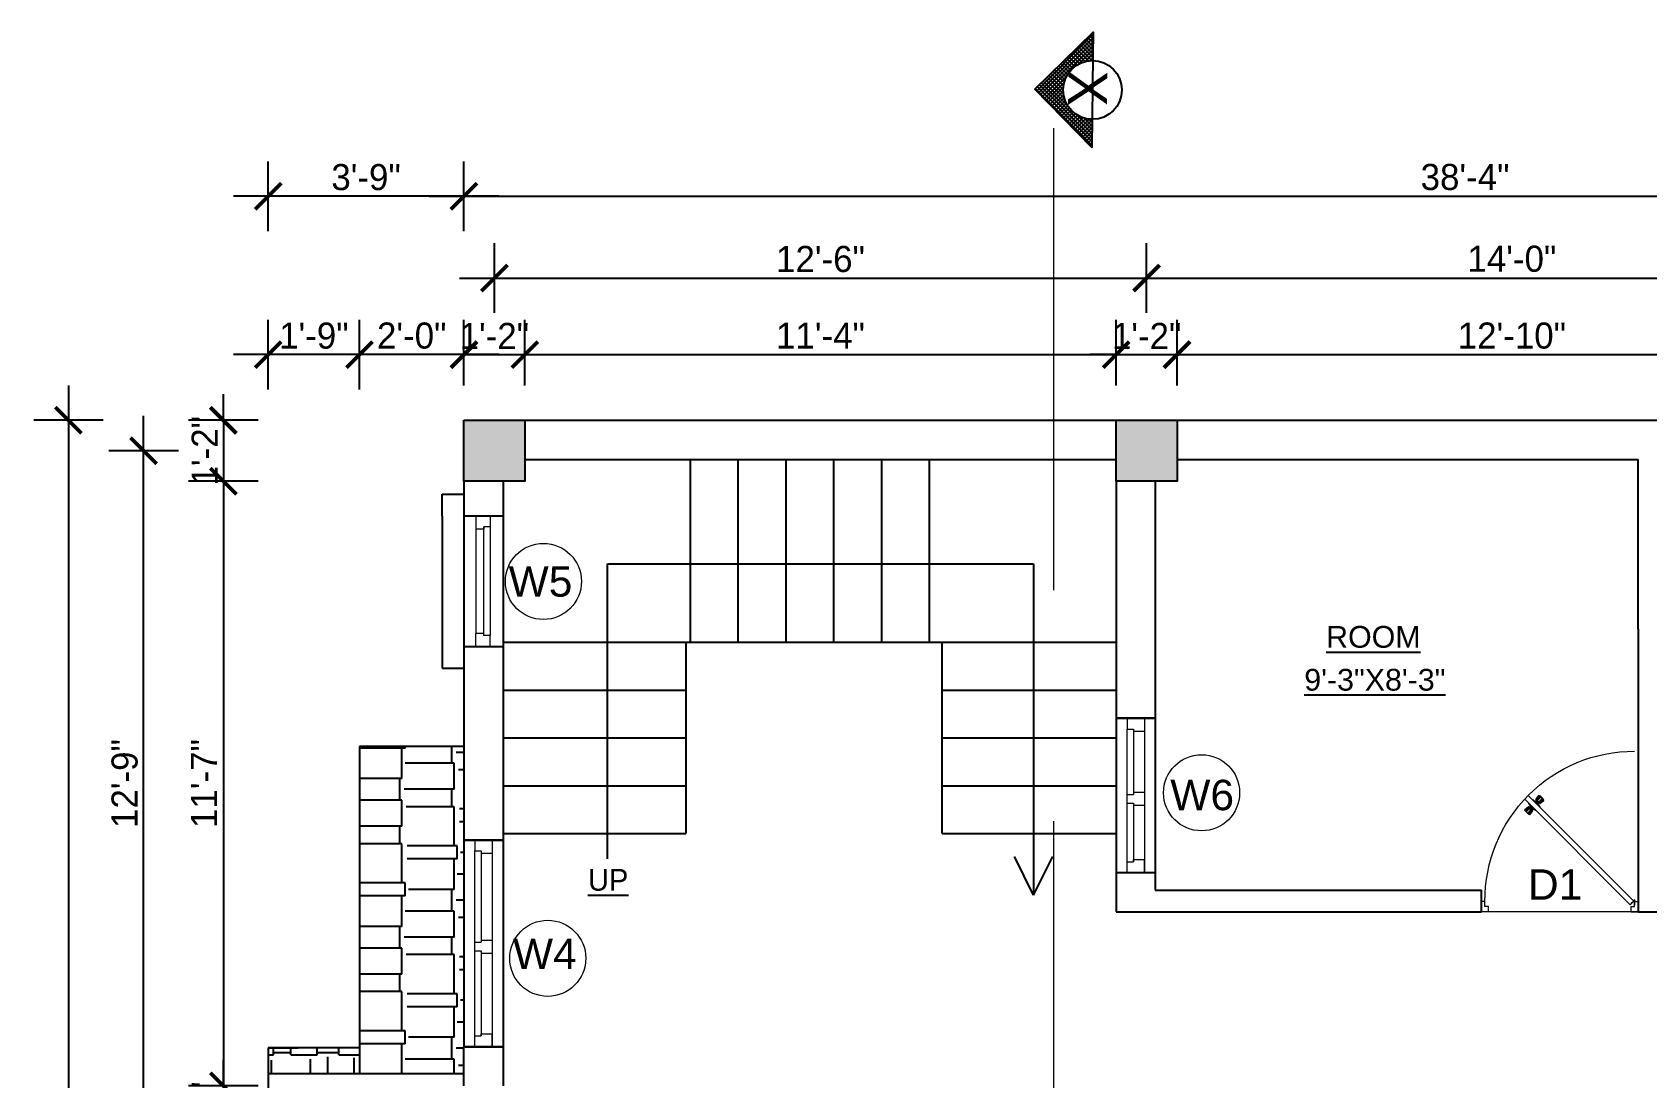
# Model space of a CAD drawing. Header units: inches. Extents: x 3672 to 10975, y -27382 to -746.
# Drawn here: x 8136.3 to 8507.5, y -23585.3 to -23345 of the extents above; entities that cross this region are included whole.
import ezdxf

# ---------------------------------------------------------------- set-up
doc = ezdxf.new("R2010")
doc.units = ezdxf.units.IN
doc.header["$LTSCALE"] = 17
doc.header["$MEASUREMENT"] = 0
doc.linetypes.add('21_FP_00$0$HIDDEN', pattern=[0.375, 0.25, -0.125])
doc.linetypes.add('PHANTOM2', pattern=[1.25, 0.625, -0.125, 0.125, -0.125, 0.125, -0.125])
for name, color, linetype, lineweight in [('25 BOT BAR', 12, 'Continuous', 25), ('aa_section_line', 2, 'PHANTOM2', 13), ('DOOR & WIN', 1, 'Continuous', 25), ('OUTLINE', 1, 'Continuous', 25), ('PUERTAS', 7, 'Continuous', 9), ('TEXT', 231, 'Continuous', 20), ('WINDOW FRAME PLAN', 162, 'Continuous', 18)]:
    doc.layers.add(name, color=color, linetype=linetype, lineweight=lineweight)
doc.layers.add('A-Sect-Iden', color=111, linetype='Continuous')
doc.styles.add('ARCHITECTURE', font='stylu.ttf')
doc.styles.add('DIMTEXT', font='arial.ttf', dxfattribs={"height": 6})
doc.styles.add('HEADING', font='swissel.ttf')
doc.dimstyles.new('8 SCALE', dxfattribs={"dimscale": 0, "dimtxt": 6, "dimasz": 6, "dimexe": 8, "dimexo": 8, "dimgap": 1.25, "dimtad": 1, "dimdec": 0, "dimzin": 3, "dimdsep": 46, "dimlunit": 4, "dimtxsty": 'ARCHITECTURE', "dimblk": 'ARCHTICK', "dimcen": 8, "dimdle": 8, "dimclrd": 5, "dimclre": 5, "dimclrt": 7, "dimadec": 0, "dimazin": 0, "dimtfac": 0.75, "dimtdec": 0, "dimtix": 1, "dimtmove": 2, "dimatfit": 3, "dimldrblk": 'ARCHTICK', "dimfxl": 8, "dimfxlon": 1, "dimtolj": 1, "dimtzin": 0, "dimlwd": -1, "dimlwe": -1, "dimarcsym": 0})

# ---------------------------------------------------------------- blocks, each defined once
blk = doc.blocks.new('3ft')
at = {"layer": 'PUERTAS', "color": 6}
for p, q in [((1.01, 2.52), (25.23, 26.74)), ((26.05, 25.92), (25.23, 26.74)), ((26.05, 25.92), (1.77, 1.64)), ((0, 2.4), (0, 0)), ((0.72, 2.4), (0, 2.4)), ((1.6, 0), (0, 0)), ((0.72, 1.52), (0.72, 2.44)), ((0.8, 1.52), (0.72, 1.52)), ((0.8, 1.52), (0.8, 2.41)), ((0.8, 1.2), (0.8, 1.52)), ((1.6, 1.2), (0.8, 1.2)), ((1.57, 1.84), (0.94, 2.47)), ((1.63, 1.89), (0.97, 2.55)), ((1.63, 1.89), (1.57, 1.84)), ((1.77, 1.64), (1.57, 1.84)), ((1.6, 0), (1.6, 1.2)), ((34.4, 0), (34.4, 1.2)), ((34.4, 1.2), (35.2, 1.2)), ((34.4, 0), (36, 0)), ((35.2, 1.2), (35.2, 2.4)), ((35.2, 2.4), (36, 2.4)), ((36, 0), (36, 2.4))]:
    blk.add_line(p, q, dxfattribs=at)
at = {"layer": 'PUERTAS', "color": 1}
for p, q in [((21.67, 25.73), (22.17, 26.23)), ((21.7, 25.82), (22.14, 26.26)), ((22.58, 26.7), (22.14, 26.26)), ((22.67, 26.73), (22.17, 26.23)), ((22.61, 26.67), (22.58, 26.7)), ((23.45, 25.91), (22.79, 26.73)), ((22.49, 24.95), (21.67, 25.61)), ((21.73, 25.79), (21.7, 25.82)), ((22.6, 24.96), (23.02, 25.38)), ((22.61, 24.25), (22.92, 24.72)), ((22.62, 24.13), (22.61, 24.14)), ((22.7, 25.07), (22.71, 25.06)), ((22.82, 25.06), (23.08, 25.32)), ((22.94, 24.95), (22.83, 25.07)), ((22.92, 24.72), (22.92, 24.72)), ((22.93, 24.94), (23.19, 25.21)), ((22.93, 24.84), (22.93, 24.83)), ((23.44, 25.81), (23.02, 25.38)), ((23.34, 25.58), (23.08, 25.32)), ((23.46, 25.47), (23.19, 25.21)), ((23.33, 25.7), (23.34, 25.69)), ((23.45, 25.46), (23.33, 25.57)), ((23.44, 23.31), (23.45, 23.3)), ((23.56, 23.3), (24.03, 23.61)), ((23.57, 25.47), (23.57, 25.47)), ((24.15, 25.79), (23.68, 25.48)), ((23.68, 25.48), (23.68, 25.48)), ((24.03, 23.61), (24.03, 23.62)), ((24.14, 23.62), (24.14, 23.62)), ((24.25, 23.62), (24.51, 23.89)), ((24.27, 25.78), (24.26, 25.79)), ((24.26, 23.29), (24.69, 23.71)), ((24.26, 23.63), (24.37, 23.52)), ((24.26, 23.18), (24.92, 22.37)), ((24.37, 23.52), (24.63, 23.77)), ((24.37, 23.4), (24.37, 23.4)), ((24.78, 24.15), (24.51, 23.89)), ((24.89, 24.03), (24.63, 23.77)), ((25.11, 24.14), (24.69, 23.71)), ((24.77, 24.14), (24.88, 24.03)), ((24.79, 24.38), (24.78, 24.37)), ((24.78, 24.26), (24.78, 24.26)), ((25.1, 24.84), (24.79, 24.38)), ((25, 24.03), (25, 24.03)), ((25.04, 22.36), (25.54, 22.86)), ((25.09, 24.96), (25.1, 24.95)), ((25.1, 22.42), (25.13, 22.39)), ((25.13, 22.39), (25.57, 22.83)), ((25.22, 24.14), (26.03, 23.48)), ((26.04, 23.37), (25.54, 22.86)), ((26.01, 23.27), (25.57, 22.83)), ((25.98, 23.3), (26.01, 23.27))]:
    blk.add_line(p, q, dxfattribs=at)
at = {"layer": 'PUERTAS', "color": 8}
for p, q in [((22.13, 26.28), (21.98, 26.13)), ((22.88, 25.24), (22.01, 26.06)), ((22.13, 26.28), (22.27, 26.42)), ((22.29, 26.41), (22.27, 26.42)), ((23.16, 25.52), (22.34, 26.39)), ((23.3, 25.66), (22.5, 26.56)), ((23.41, 25.77), (22.65, 26.71)), ((23.46, 25.83), (22.72, 26.75)), ((22.57, 24.94), (21.65, 25.68)), ((22.63, 24.99), (21.69, 25.75)), ((22.74, 25.1), (21.84, 25.9)), ((22.69, 24.32), (23.02, 24.83)), ((22.95, 24.96), (22.84, 25.07)), ((22.98, 24.99), (22.86, 25.1)), ((23.03, 25.04), (22.91, 25.15)), ((22.91, 24.53), (23.1, 24.91)), ((23.11, 25.12), (22.99, 25.23)), ((23.13, 24.76), (23.18, 24.99)), ((23.28, 25.3), (23.17, 25.41)), ((23.36, 25.37), (23.25, 25.49)), ((23.31, 24.94), (23.28, 25.08)), ((23.41, 25.43), (23.3, 25.54)), ((23.46, 25.09), (23.32, 25.13)), ((23.44, 25.45), (23.33, 25.56)), ((23.64, 25.27), (23.41, 25.22)), ((23.87, 25.49), (23.49, 25.3)), ((24.08, 25.71), (23.57, 25.38)), ((23.63, 23.38), (24.14, 23.72)), ((23.84, 23.6), (24.22, 23.79)), ((24.07, 23.82), (24.3, 23.88)), ((24.25, 24), (24.39, 23.97)), ((24.25, 23.26), (24.99, 22.34)), ((24.27, 23.64), (24.38, 23.53)), ((24.3, 23.67), (24.41, 23.56)), ((24.3, 23.32), (25.06, 22.38)), ((24.35, 23.72), (24.46, 23.61)), ((24.4, 24.15), (24.43, 24.01)), ((24.41, 23.43), (25.2, 22.53)), ((24.43, 23.8), (24.54, 23.69)), ((24.58, 24.33), (24.52, 24.1)), ((24.55, 23.57), (25.37, 22.7)), ((24.6, 23.97), (24.72, 23.86)), ((24.8, 24.56), (24.61, 24.18)), ((25.02, 24.77), (24.68, 24.26)), ((24.68, 24.05), (24.79, 23.94)), ((24.73, 24.1), (24.85, 23.99)), ((24.76, 24.13), (24.87, 24.02)), ((24.83, 23.85), (25.7, 23.03)), ((24.97, 23.99), (25.87, 23.2)), ((25.08, 24.1), (26.02, 23.34)), ((25.14, 24.15), (26.06, 23.41)), ((25.58, 22.82), (25.43, 22.67)), ((25.58, 22.82), (25.73, 22.97)), ((25.72, 22.98), (25.73, 22.97)), ((0, 0), (36, 0))]:
    blk.add_line(p, q, dxfattribs=at)
at = {"layer": 'PUERTAS', "color": 2}
for p, q in [((21.99, 26.11), (21.98, 26.13)), ((25.42, 22.68), (25.43, 22.67))]:
    blk.add_line(p, q, dxfattribs=at)
at = {"layer": 'PUERTAS', "color": 6}
for radius in [0.155, 0.0752]:
    blk.add_circle((0.82, 2.56), radius, dxfattribs=at)
blk.add_arc((0.82, 2.56), 34.38, 359.7285, 90.0333, dxfattribs=at)
at = {"layer": 'PUERTAS', "color": 1}
for centre, start, end in [((22.73, 26.68), 38.9236, 135), ((22.54, 25.01), 231.0764, 315), ((22.67, 24.2), 135, 225), ((22.77, 25.12), 225, 315), ((22.99, 24.89), 135, 219.7428), ((22.87, 24.78), 315, 39.7428), ((23.28, 25.63), 315, 45), ((23.39, 25.86), 315, 38.9236), ((23.51, 23.36), 225, 315), ((23.51, 25.41), 50.2572, 135), ((23.62, 25.53), 230.2572, 315), ((24.09, 23.56), 50.2572, 135), ((24.2, 23.68), 230.2572, 315), ((24.2, 25.73), 45, 135), ((24.32, 23.23), 135, 218.9236), ((24.42, 23.46), 135, 225), ((24.84, 24.31), 135, 219.7428), ((24.72, 24.21), 315, 39.7428), ((24.94, 23.98), 45, 135), ((24.98, 22.42), 218.9236, 315), ((25.04, 24.89), 315, 45), ((25.17, 24.08), 51.0764, 135), ((25.98, 23.42), 315, 51.0764)]:
    blk.add_arc(centre, 0.08, start, end, dxfattribs=at)
blk = doc.blocks.new('*U2798')
at = {"color": 3}
blk.add_blockref('3ft', (0, 0), dxfattribs=at)
blk = doc.blocks.new("W4'")
at = {"layer": '25 BOT BAR'}
for p, q in [((9894.28, -8421.4), (9894.28, -8468.92)), ((9903.28, -8421.4), (9903.28, -8468.92))]:
    blk.add_line(p, q, dxfattribs=at)
at = {"layer": 'DOOR & WIN'}
blk.add_line((9903.28, -8421.4), (9894.28, -8421.4), dxfattribs=at)
at = {"layer": 'OUTLINE'}
blk.add_line((9903.28, -8468.92), (9894.28, -8468.92), dxfattribs=at)
at = {"layer": 'WINDOW FRAME PLAN'}
for p, q in [((9896.78, -8421.4), (9896.78, -8423.9)), ((9900.78, -8421.4), (9900.78, -8424.4)), ((9896.78, -8468.92), (9896.78, -8423.9)), ((9896.78, -8423.9), (9898.28, -8423.9)), ((9898.28, -8423.9), (9898.28, -8424.4)), ((9898.28, -8424.4), (9898.28, -8444.9)), ((9898.28, -8424.4), (9900.78, -8424.4)), ((9900.78, -8424.4), (9900.78, -8468.92)), ((9896.78, -8444.9), (9898.28, -8444.9)), ((9898.28, -8444.4), (9900.78, -8444.4)), ((9896.78, -8446.9), (9898.28, -8446.9)), ((9898.28, -8446.9), (9898.28, -8447.4)), ((9898.28, -8446.9), (9898.28, -8466.42)), ((9898.28, -8447.4), (9900.78, -8447.4)), ((9896.78, -8468.92), (9896.78, -8466.42)), ((9896.78, -8466.42), (9898.28, -8466.42)), ((9898.28, -8465.92), (9900.78, -8465.92)), ((9898.28, -8466.42), (9898.28, -8465.92)), ((9900.78, -8468.92), (9900.78, -8465.92))]:
    blk.add_line(p, q, dxfattribs=at)
blk = doc.blocks.new('_ArchTick')
at = {"color": 0, "linetype": 'ByBlock', "const_width": 0.15}
blk.add_lwpolyline([(-0.5, -0.5), (0.5, 0.5)], dxfattribs=at)
blk = doc.blocks.new('*D3160')
at = {"layer": '25 BOT BAR', "color": 5, "transparency": 16777216}
for p, q in [((8180.21, -23434.15), (8180.21, -23428.15)), ((8188.21, -23434.15), (8172.21, -23434.15)), ((8180.21, -23434.15), (8180.21, -23448.15)), ((8188.21, -23448.15), (8172.21, -23448.15)), ((8180.21, -23448.15), (8180.21, -23454.15))]:
    blk.add_line(p, q, dxfattribs=at)
at = {"layer": 'Defpoints', "color": 0, "transparency": 16777216}
for p in [(8235.52, -23434.15), (8180.21, -23448.15), (8235.52, -23448.15)]:
    blk.add_point(p, dxfattribs=at)
at = {"layer": '25 BOT BAR', "color": 5, "transparency": 16777216, "xscale": 6, "yscale": 6, "zscale": 6}
for p, rotation in [((8180.21, -23434.15), 270), ((8180.21, -23448.15), 90)]:
    blk.add_blockref('_ArchTick', p, dxfattribs=dict(at, rotation=rotation))
at = {"layer": '25 BOT BAR', "color": 7, "transparency": 16777216, "insert": (8175.9, -23441.15), "char_height": 6, "attachment_point": 5, "rotation": 90, "style": 'ARCHITECTURE'}
blk.add_mtext('\\A1;1\'-2"', dxfattribs=at)
blk = doc.blocks.new('*D3161')
at = {"layer": '25 BOT BAR', "color": 5, "transparency": 16777216}
for p, q in [((8180.21, -23440.15), (8180.21, -23595.15)), ((8188.21, -23448.15), (8172.21, -23448.15)), ((8188.21, -23587.15), (8172.21, -23587.15))]:
    blk.add_line(p, q, dxfattribs=at)
at = {"layer": 'Defpoints', "color": 0, "transparency": 16777216}
for p in [(8235.52, -23448.15), (8180.21, -23587.15), (8235.52, -23587.15)]:
    blk.add_point(p, dxfattribs=at)
at = {"layer": '25 BOT BAR', "color": 5, "transparency": 16777216, "xscale": 6, "yscale": 6, "zscale": 6}
for p, rotation in [((8180.21, -23448.15), 90), ((8180.21, -23587.15), 270)]:
    blk.add_blockref('_ArchTick', p, dxfattribs=dict(at, rotation=rotation))
at = {"layer": '25 BOT BAR', "color": 7, "transparency": 16777216, "insert": (8175.74, -23517.65), "char_height": 6, "attachment_point": 5, "rotation": 90, "style": 'ARCHITECTURE'}
blk.add_mtext('\\A1;11\'-7"', dxfattribs=at)
blk = doc.blocks.new('*D3162')
at = {"layer": '25 BOT BAR', "color": 5, "transparency": 16777216}
for p, q in [((8180.21, -23587.15), (8180.21, -23581.15)), ((8188.21, -23587.15), (8172.21, -23587.15)), ((8180.21, -23587.15), (8180.21, -23601.15)), ((8188.21, -23601.15), (8172.21, -23601.15)), ((8180.21, -23601.15), (8180.21, -23607.15))]:
    blk.add_line(p, q, dxfattribs=at)
at = {"layer": 'Defpoints', "color": 0, "transparency": 16777216}
for p in [(8235.52, -23587.15), (8180.21, -23601.15), (8235.52, -23601.15)]:
    blk.add_point(p, dxfattribs=at)
at = {"layer": '25 BOT BAR', "color": 5, "transparency": 16777216, "xscale": 6, "yscale": 6, "zscale": 6}
for p, rotation in [((8180.21, -23587.15), 270), ((8180.21, -23601.15), 90)]:
    blk.add_blockref('_ArchTick', p, dxfattribs=dict(at, rotation=rotation))
at = {"layer": '25 BOT BAR', "color": 7, "transparency": 16777216, "insert": (8175.9, -23594.15), "char_height": 6, "attachment_point": 5, "rotation": 90, "style": 'ARCHITECTURE'}
blk.add_mtext('\\A1;1\'-2"', dxfattribs=at)
blk = doc.blocks.new('*D3169')
at = {"layer": '25 BOT BAR', "color": 5, "transparency": 16777216}
for p, q in [((8161.87, -23602.15), (8161.87, -23433.15)), ((8169.87, -23441.15), (8153.87, -23441.15)), ((8169.87, -23594.15), (8153.87, -23594.15))]:
    blk.add_line(p, q, dxfattribs=at)
at = {"layer": 'Defpoints', "color": 0, "transparency": 16777216}
for p in [(8161.87, -23441.15), (8242.52, -23441.15), (8242.52, -23594.15)]:
    blk.add_point(p, dxfattribs=at)
at = {"layer": '25 BOT BAR', "color": 5, "transparency": 16777216, "xscale": 6, "yscale": 6, "zscale": 6}
for p, rotation in [((8161.87, -23441.15), 90), ((8161.87, -23594.15), 270)]:
    blk.add_blockref('_ArchTick', p, dxfattribs=dict(at, rotation=rotation))
at = {"layer": '25 BOT BAR', "color": 7, "transparency": 16777216, "insert": (8157.52, -23517.65), "char_height": 6, "attachment_point": 5, "rotation": 90, "style": 'ARCHITECTURE'}
blk.add_mtext('\\A1;12\'-9"', dxfattribs=at)
blk = doc.blocks.new('*D3170')
at = {"layer": '25 BOT BAR', "color": 5, "transparency": 16777216}
for p, q in [((8144.58, -23426.15), (8144.58, -23902.15)), ((8152.58, -23434.15), (8136.58, -23434.15)), ((8152.58, -23894.15), (8136.58, -23894.15))]:
    blk.add_line(p, q, dxfattribs=at)
at = {"layer": 'Defpoints', "color": 0, "transparency": 16777216}
for p in [(8235.52, -23434.15), (8144.58, -23894.15), (8235.52, -23894.15)]:
    blk.add_point(p, dxfattribs=at)
at = {"layer": '25 BOT BAR', "color": 5, "transparency": 16777216, "xscale": 6, "yscale": 6, "zscale": 6}
for p, rotation in [((8144.58, -23434.15), 90), ((8144.58, -23894.15), 270)]:
    blk.add_blockref('_ArchTick', p, dxfattribs=dict(at, rotation=rotation))
at = {"layer": '25 BOT BAR', "color": 7, "transparency": 16777216, "insert": (8140.2, -23664.15), "char_height": 6, "attachment_point": 5, "rotation": 90, "style": 'ARCHITECTURE'}
blk.add_mtext('\\A1;38\'-4"', dxfattribs=at)
blk = doc.blocks.new('*D3182')
at = {"layer": '25 BOT BAR', "color": 5, "transparency": 16777216}
for p, q in [((8235.52, -23426.15), (8235.52, -23411.06)), ((8249.52, -23426.15), (8249.52, -23411.06)), ((8235.52, -23419.06), (8229.52, -23419.06)), ((8235.52, -23419.06), (8249.52, -23419.06)), ((8249.52, -23419.06), (8255.52, -23419.06))]:
    blk.add_line(p, q, dxfattribs=at)
at = {"layer": 'Defpoints', "color": 0, "transparency": 16777216}
for p in [(8249.52, -23419.06), (8235.52, -23434.15), (8249.52, -23434.15)]:
    blk.add_point(p, dxfattribs=at)
at = {"layer": '25 BOT BAR', "color": 5, "transparency": 16777216, "xscale": 6, "yscale": 6, "zscale": 6}
blk.add_blockref('_ArchTick', (8235.52, -23419.06), dxfattribs=at)
at = {"layer": '25 BOT BAR', "color": 5, "transparency": 16777216, "xscale": 6, "yscale": 6, "zscale": 6, "rotation": 180}
blk.add_blockref('_ArchTick', (8249.52, -23419.06), dxfattribs=at)
at = {"layer": '25 BOT BAR', "color": 7, "transparency": 16777216, "insert": (8242.52, -23414.76), "char_height": 6, "attachment_point": 5, "style": 'ARCHITECTURE'}
blk.add_mtext('\\A1;1\'-2"', dxfattribs=at)
blk = doc.blocks.new('*D3183')
at = {"layer": '25 BOT BAR', "color": 5, "transparency": 16777216}
for p, q in [((8249.52, -23426.15), (8249.52, -23411.06)), ((8385.52, -23426.15), (8385.52, -23411.06)), ((8241.52, -23419.06), (8393.52, -23419.06))]:
    blk.add_line(p, q, dxfattribs=at)
at = {"layer": 'Defpoints', "color": 0, "transparency": 16777216}
for p in [(8385.52, -23419.06), (8249.52, -23434.15), (8385.52, -23434.15)]:
    blk.add_point(p, dxfattribs=at)
at = {"layer": '25 BOT BAR', "color": 5, "transparency": 16777216, "xscale": 6, "yscale": 6, "zscale": 6, "rotation": 180}
blk.add_blockref('_ArchTick', (8249.52, -23419.06), dxfattribs=at)
at = {"layer": '25 BOT BAR', "color": 5, "transparency": 16777216, "xscale": 6, "yscale": 6, "zscale": 6}
blk.add_blockref('_ArchTick', (8385.52, -23419.06), dxfattribs=at)
at = {"layer": '25 BOT BAR', "color": 7, "transparency": 16777216, "insert": (8317.52, -23414.68), "char_height": 6, "attachment_point": 5, "style": 'ARCHITECTURE'}
blk.add_mtext('\\A1;11\'-4"', dxfattribs=at)
blk = doc.blocks.new('*D3184')
at = {"layer": '25 BOT BAR', "color": 5, "transparency": 16777216}
for p, q in [((8385.52, -23426.15), (8385.52, -23411.06)), ((8399.52, -23426.15), (8399.52, -23411.06)), ((8385.52, -23419.06), (8379.52, -23419.06)), ((8385.52, -23419.06), (8399.52, -23419.06)), ((8399.52, -23419.06), (8405.52, -23419.06))]:
    blk.add_line(p, q, dxfattribs=at)
at = {"layer": 'Defpoints', "color": 0, "transparency": 16777216}
for p in [(8399.52, -23419.06), (8385.52, -23434.15), (8399.52, -23434.15)]:
    blk.add_point(p, dxfattribs=at)
at = {"layer": '25 BOT BAR', "color": 5, "transparency": 16777216, "xscale": 6, "yscale": 6, "zscale": 6}
blk.add_blockref('_ArchTick', (8385.52, -23419.06), dxfattribs=at)
at = {"layer": '25 BOT BAR', "color": 5, "transparency": 16777216, "xscale": 6, "yscale": 6, "zscale": 6, "rotation": 180}
blk.add_blockref('_ArchTick', (8399.52, -23419.06), dxfattribs=at)
at = {"layer": '25 BOT BAR', "color": 7, "transparency": 16777216, "insert": (8392.52, -23414.76), "char_height": 6, "attachment_point": 5, "style": 'ARCHITECTURE'}
blk.add_mtext('\\A1;1\'-2"', dxfattribs=at)
blk = doc.blocks.new('*D3185')
at = {"layer": '25 BOT BAR', "color": 5, "transparency": 16777216}
for p, q in [((8399.52, -23426.15), (8399.52, -23411.06)), ((8553.52, -23426.15), (8553.52, -23411.06)), ((8391.52, -23419.06), (8561.52, -23419.06))]:
    blk.add_line(p, q, dxfattribs=at)
at = {"layer": 'Defpoints', "color": 0, "transparency": 16777216}
for p in [(8553.52, -23419.06), (8399.52, -23434.15), (8553.52, -23434.15)]:
    blk.add_point(p, dxfattribs=at)
at = {"layer": '25 BOT BAR', "color": 5, "transparency": 16777216, "xscale": 6, "yscale": 6, "zscale": 6, "rotation": 180}
blk.add_blockref('_ArchTick', (8399.52, -23419.06), dxfattribs=at)
at = {"layer": '25 BOT BAR', "color": 5, "transparency": 16777216, "xscale": 6, "yscale": 6, "zscale": 6}
blk.add_blockref('_ArchTick', (8553.52, -23419.06), dxfattribs=at)
at = {"layer": '25 BOT BAR', "color": 7, "transparency": 16777216, "insert": (8476.52, -23414.71), "char_height": 6, "attachment_point": 5, "style": 'ARCHITECTURE'}
blk.add_mtext('\\A1;12\'-10"', dxfattribs=at)
blk = doc.blocks.new('*D3189')
at = {"layer": '25 BOT BAR', "color": 5, "transparency": 16777216}
for p, q in [((8242.52, -23409.46), (8242.52, -23393.46)), ((8392.52, -23409.46), (8392.52, -23393.46)), ((8234.52, -23401.46), (8400.52, -23401.46))]:
    blk.add_line(p, q, dxfattribs=at)
at = {"layer": 'Defpoints', "color": 0, "transparency": 16777216}
for p in [(8392.52, -23401.46), (8242.52, -23441.15), (8392.52, -23441.15)]:
    blk.add_point(p, dxfattribs=at)
at = {"layer": '25 BOT BAR', "color": 5, "transparency": 16777216, "xscale": 6, "yscale": 6, "zscale": 6, "rotation": 180}
blk.add_blockref('_ArchTick', (8242.52, -23401.46), dxfattribs=at)
at = {"layer": '25 BOT BAR', "color": 5, "transparency": 16777216, "xscale": 6, "yscale": 6, "zscale": 6}
blk.add_blockref('_ArchTick', (8392.52, -23401.46), dxfattribs=at)
at = {"layer": '25 BOT BAR', "color": 7, "transparency": 16777216, "insert": (8317.52, -23397.1), "char_height": 6, "attachment_point": 5, "style": 'ARCHITECTURE'}
blk.add_mtext('\\A1;12\'-6"', dxfattribs=at)
blk = doc.blocks.new('*D3190')
at = {"layer": '25 BOT BAR', "color": 5, "transparency": 16777216}
for p, q in [((8392.52, -23409.46), (8392.52, -23393.46)), ((8560.52, -23409.46), (8560.52, -23393.46)), ((8384.52, -23401.46), (8568.52, -23401.46))]:
    blk.add_line(p, q, dxfattribs=at)
at = {"layer": 'Defpoints', "color": 0, "transparency": 16777216}
for p in [(8560.52, -23401.46), (8392.52, -23441.15), (8560.52, -23441.15)]:
    blk.add_point(p, dxfattribs=at)
at = {"layer": '25 BOT BAR', "color": 5, "transparency": 16777216, "xscale": 6, "yscale": 6, "zscale": 6, "rotation": 180}
blk.add_blockref('_ArchTick', (8392.52, -23401.46), dxfattribs=at)
at = {"layer": '25 BOT BAR', "color": 5, "transparency": 16777216, "xscale": 6, "yscale": 6, "zscale": 6}
blk.add_blockref('_ArchTick', (8560.52, -23401.46), dxfattribs=at)
at = {"layer": '25 BOT BAR', "color": 7, "transparency": 16777216, "insert": (8476.52, -23397.05), "char_height": 6, "attachment_point": 5, "style": 'ARCHITECTURE'}
blk.add_mtext('\\A1;14\'-0"', dxfattribs=at)
blk = doc.blocks.new('*D3192')
at = {"layer": '25 BOT BAR', "color": 5, "transparency": 16777216}
for p, q in [((8235.52, -23390.64), (8235.52, -23374.64)), ((8695.99, -23390.64), (8695.99, -23374.64)), ((8227.52, -23382.64), (8703.99, -23382.64))]:
    blk.add_line(p, q, dxfattribs=at)
at = {"layer": 'Defpoints', "color": 0, "transparency": 16777216}
for p in [(8695.99, -23382.64), (8235.52, -23434.15), (8695.99, -23434.15)]:
    blk.add_point(p, dxfattribs=at)
at = {"layer": '25 BOT BAR', "color": 5, "transparency": 16777216, "xscale": 6, "yscale": 6, "zscale": 6, "rotation": 180}
blk.add_blockref('_ArchTick', (8235.52, -23382.64), dxfattribs=at)
at = {"layer": '25 BOT BAR', "color": 5, "transparency": 16777216, "xscale": 6, "yscale": 6, "zscale": 6}
blk.add_blockref('_ArchTick', (8695.99, -23382.64), dxfattribs=at)
at = {"layer": '25 BOT BAR', "color": 7, "transparency": 16777216, "insert": (8465.75, -23378.25), "char_height": 6, "attachment_point": 5, "style": 'ARCHITECTURE'}
blk.add_mtext('\\A1;38\'-4"', dxfattribs=at)
blk = doc.blocks.new('*D3206')
at = {"layer": '25 BOT BAR', "color": 5, "transparency": 16777216}
for p, q in [((8211.52, -23427.06), (8211.52, -23411.06)), ((8235.52, -23426.15), (8235.52, -23411.06)), ((8243.52, -23419.06), (8203.52, -23419.06))]:
    blk.add_line(p, q, dxfattribs=at)
at = {"layer": 'Defpoints', "color": 0, "transparency": 16777216}
for p in [(8211.52, -23419.06), (8235.52, -23434.15), (8211.52, -23509.15)]:
    blk.add_point(p, dxfattribs=at)
at = {"layer": '25 BOT BAR', "color": 5, "transparency": 16777216, "xscale": 6, "yscale": 6, "zscale": 6, "rotation": 180}
blk.add_blockref('_ArchTick', (8211.52, -23419.06), dxfattribs=at)
at = {"layer": '25 BOT BAR', "color": 5, "transparency": 16777216, "xscale": 6, "yscale": 6, "zscale": 6}
blk.add_blockref('_ArchTick', (8235.52, -23419.06), dxfattribs=at)
at = {"layer": '25 BOT BAR', "color": 7, "transparency": 16777216, "insert": (8223.52, -23414.71), "char_height": 6, "attachment_point": 5, "style": 'ARCHITECTURE'}
blk.add_mtext('\\A1;2\'-0"', dxfattribs=at)
blk = doc.blocks.new('*D3207')
at = {"layer": '25 BOT BAR', "color": 5, "transparency": 16777216}
for p, q in [((8190.52, -23390.64), (8190.52, -23374.64)), ((8235.52, -23390.64), (8235.52, -23374.64)), ((8243.52, -23382.64), (8182.52, -23382.64))]:
    blk.add_line(p, q, dxfattribs=at)
at = {"layer": 'Defpoints', "color": 0, "transparency": 16777216}
for p in [(8190.52, -23382.64), (8235.52, -23434.15), (8190.52, -23578.4)]:
    blk.add_point(p, dxfattribs=at)
at = {"layer": '25 BOT BAR', "color": 5, "transparency": 16777216, "xscale": 6, "yscale": 6, "zscale": 6, "rotation": 180}
blk.add_blockref('_ArchTick', (8190.52, -23382.64), dxfattribs=at)
at = {"layer": '25 BOT BAR', "color": 5, "transparency": 16777216, "xscale": 6, "yscale": 6, "zscale": 6}
blk.add_blockref('_ArchTick', (8235.52, -23382.64), dxfattribs=at)
at = {"layer": '25 BOT BAR', "color": 7, "transparency": 16777216, "insert": (8213.02, -23378.28), "char_height": 6, "attachment_point": 5, "style": 'ARCHITECTURE'}
blk.add_mtext('\\A1;3\'-9"', dxfattribs=at)
blk = doc.blocks.new('*D3217')
at = {"layer": '25 BOT BAR', "color": 5, "transparency": 16777216}
for p, q in [((8190.52, -23427.06), (8190.52, -23411.06)), ((8211.52, -23427.06), (8211.52, -23411.06)), ((8219.52, -23419.06), (8182.52, -23419.06))]:
    blk.add_line(p, q, dxfattribs=at)
at = {"layer": 'Defpoints', "color": 0, "transparency": 16777216}
for p in [(8190.52, -23419.06), (8211.52, -23509.15), (8190.52, -23578.4)]:
    blk.add_point(p, dxfattribs=at)
at = {"layer": '25 BOT BAR', "color": 5, "transparency": 16777216, "xscale": 6, "yscale": 6, "zscale": 6, "rotation": 180}
blk.add_blockref('_ArchTick', (8190.52, -23419.06), dxfattribs=at)
at = {"layer": '25 BOT BAR', "color": 5, "transparency": 16777216, "xscale": 6, "yscale": 6, "zscale": 6}
blk.add_blockref('_ArchTick', (8211.52, -23419.06), dxfattribs=at)
at = {"layer": '25 BOT BAR', "color": 7, "transparency": 16777216, "insert": (8201.02, -23414.72), "char_height": 6, "attachment_point": 5, "style": 'ARCHITECTURE'}
blk.add_mtext('\\A1;1\'-9"', dxfattribs=at)

msp = doc.modelspace()

# ---------------------------------------------------------------- hatches: boundary and pattern name
at = {"layer": 'A-Sect-Iden', "ltscale": 0.5}
h = msp.add_hatch(dxfattribs=at)
h.set_pattern_fill('ANSI37', color=2, scale=5, style=0)
h.set_pattern_definition([(45, (-17469.01854, -29539.7304), (-0.441941738, 0.441941738), []), (135, (-17469.01854, -29539.7304), (-0.441941738, -0.441941738), [])])
h.paths.add_polyline_path([(8379.99, -23364.96), (8379.92, -23371.45), (8366.82, -23358.08), (8380.19, -23344.97), (8380.13, -23351.46, 1)])
at = {"layer": 'DOOR & WIN'}
h = msp.add_hatch(color=256, dxfattribs=at)
h.dxf.hatch_style = 1
h.paths.add_polyline_path([(8249.52, -23434.15), (8235.52, -23434.15), (8235.52, -23448.15), (8249.52, -23448.15)])
h = msp.add_hatch(color=256, dxfattribs=at)
h.dxf.hatch_style = 1
h.paths.add_polyline_path([(8399.52, -23434.15), (8385.52, -23434.15), (8385.52, -23448.15), (8399.52, -23448.15)])
at = {"layer": 'OUTLINE'}
h = msp.add_hatch(dxfattribs=at)
h.set_pattern_fill('AR-RSHKE', color=8, angle=90)
h.set_pattern_definition([(90, (-1774.765, -5039.995), (-12, 25.5), [6, -5, 7, -3, 9, -4]), (90, (-1775.265, -5033.995), (-12, 25.5), [5, -19, 4, -6]), (90, (-1774.015, -5021.995), (-12, 25.5), [3, -31]), (180, (-1774.765, -5039.995), (-12, -8.5), [11.5, -36.5]), (180, (-1774.765, -5033.995), (-12, -8.5), [11.25, -36.75]), (180, (-1774.765, -5028.995), (-12, -8.5), [10.5, -37.5]), (180, (-1774.015, -5021.995), (-12, -8.5), [11.5, -36.5]), (180, (-1774.015, -5018.995), (-12, -8.5), [11.5, -36.5]), (180, (-1774.765, -5009.995), (-12, -8.5), [11, -37])])
h.paths.add_polyline_path([(8211.52, -23584.4), (8235.52, -23584.4), (8235.52, -23578.15), (8235.52, -23530.64), (8235.52, -23509.15), (8211.52, -23509.15)])
h = msp.add_hatch(dxfattribs=at)
h.set_pattern_fill('AR-RSHKE', color=8)
h.set_pattern_definition([(0, (-1774.765, -5039.995), (25.5, 12), [6, -5, 7, -3, 9, -4]), (0, (-1768.765, -5039.495), (25.5, 12), [5, -19, 4, -6]), (0, (-1756.765, -5040.745), (25.5, 12), [3, -31]), (90, (-1774.765, -5039.995), (-8.5, 12), [11.5, -36.5]), (90, (-1768.765, -5039.995), (-8.5, 12), [11.25, -36.75]), (90, (-1763.765, -5039.995), (-8.5, 12), [10.5, -37.5]), (90, (-1756.765, -5040.745), (-8.5, 12), [11.5, -36.5]), (90, (-1753.765, -5040.745), (-8.5, 12), [11.5, -36.5]), (90, (-1744.765, -5039.995), (-8.5, 12), [11, -37])])
h.paths.add_polyline_path([(8211.52, -23578.4), (8190.52, -23578.4), (8190.52, -23584.4), (8211.52, -23584.4)])

# ---------------------------------------------------------------- linework, layer by layer
at = {"layer": '25 BOT BAR'}
for p, q in [((8249.52, -23434.15), (8385.52, -23434.15)), ((8249.52, -23443.15), (8343.52, -23443.15)), ((8287.52, -23443.15), (8287.52, -23485.15)), ((8298.52, -23443.15), (8298.52, -23485.15)), ((8309.52, -23443.15), (8309.52, -23485.15)), ((8320.52, -23443.15), (8320.52, -23485.15)), ((8331.52, -23443.15), (8331.52, -23485.15)), ((8342.52, -23443.15), (8342.52, -23485.15)), ((8343.52, -23443.15), (8385.52, -23443.15)), ((8505.52, -23482.15), (8505.52, -23443.15)), ((8235.52, -23448.15), (8235.52, -23467.34)), ((8244.52, -23448.15), (8244.52, -23530.64)), ((8385.52, -23448.15), (8385.52, -23547.15)), ((8394.52, -23448.15), (8394.52, -23542.15)), ((8230.52, -23456.15), (8230.52, -23451.15)), ((8230.52, -23451.15), (8235.52, -23451.15)), ((8230.52, -23456.15), (8230.52, -23486.15)), ((8235.52, -23456.15), (8235.52, -23486.15)), ((8244.52, -23456.15), (8235.52, -23456.15)), ((8268.52, -23534.95), (8268.52, -23467.15)), ((8268.52, -23467.15), (8366.52, -23467.15)), ((8366.52, -23467.15), (8366.52, -23543.29)), ((8244.52, -23485.15), (8286.52, -23485.15)), ((8286.52, -23485.15), (8286.52, -23529.15)), ((8286.52, -23485.15), (8345.52, -23485.15)), ((8345.52, -23485.15), (8385.52, -23485.15)), ((8345.52, -23529.15), (8345.52, -23485.15)), ((8230.52, -23486.15), (8230.52, -23491.15)), ((8235.52, -23486.15), (8235.52, -23530.64)), ((8235.52, -23486.15), (8244.52, -23486.15)), ((8230.52, -23491.15), (8235.52, -23491.15)), ((8244.52, -23496.15), (8286.52, -23496.15)), ((8345.52, -23496.15), (8385.52, -23496.15)), ((8385.52, -23502.64), (8394.52, -23502.64)), ((8385.52, -23502.64), (8385.52, -23538.15)), ((8394.52, -23502.64), (8394.52, -23538.15)), ((8244.52, -23507.15), (8286.52, -23507.15)), ((8345.52, -23507.15), (8385.52, -23507.15)), ((8211.52, -23509.15), (8211.52, -23584.4)), ((8235.52, -23509.15), (8211.52, -23509.15)), ((8244.52, -23518.15), (8286.52, -23518.15)), ((8345.52, -23518.15), (8385.52, -23518.15)), ((8244.52, -23529.15), (8286.52, -23529.15)), ((8345.52, -23529.15), (8385.52, -23529.15)), ((8235.52, -23530.64), (8244.52, -23530.64)), ((8366.52, -23543.29), (8362.13, -23534.45)), ((8366.52, -23543.29), (8370.92, -23534.45)), ((8394.52, -23542.15), (8469.52, -23542.15)), ((8469.52, -23547.15), (8469.52, -23542.15)), ((8385.52, -23547.15), (8469.52, -23547.15)), ((8505.52, -23547.15), (8523.52, -23547.15)), ((8190.52, -23578.4), (8190.52, -23738.15)), ((8211.52, -23578.4), (8190.52, -23578.4)), ((8190.52, -23578.4), (8197.42, -23578.4)), ((8235.52, -23587.15), (8235.52, -23578.15)), ((8235.52, -23578.15), (8244.52, -23578.15)), ((8244.52, -23578.15), (8244.52, -23587.15)), ((8235.52, -23584.4), (8190.52, -23584.4))]:
    msp.add_line(p, q, dxfattribs=at)
at = {"layer": 'A-Sect-Iden', "ltscale": 0.5}
msp.add_lwpolyline([(8380.17, -23350.46), (8379.95, -23371.44), (8366.85, -23358.06), (8380.23, -23344.95), (8380.17, -23350.46)], dxfattribs=at)
msp.add_circle((8380.06, -23358.21), 6.75, dxfattribs=at)
at = {"layer": 'aa_section_line', "linetype": '21_FP_00$0$HIDDEN', "ltscale": 25}
msp.add_line((8371.09, -23366.96), (8371.08, -23986.89), dxfattribs=at)
at = {"layer": 'DOOR & WIN'}
for p, q in [((8385.52, -23434.15), (8695.99, -23434.15)), ((8399.52, -23443.15), (8505.52, -23443.15)), ((8505.52, -23482.15), (8505.52, -23547.15)), ((8394.52, -23502.64), (8385.52, -23502.64))]:
    msp.add_line(p, q, dxfattribs=at)
at = {"layer": 'OUTLINE'}
msp.add_line((8394.52, -23538.15), (8385.52, -23538.15), dxfattribs=at)
for points in [[(8235.52, -23434.15), (8249.52, -23434.15), (8249.52, -23448.15), (8235.52, -23448.15)], [(8385.52, -23434.15), (8399.52, -23434.15), (8399.52, -23448.15), (8385.52, -23448.15)]]:
    msp.add_lwpolyline(points, close=True, dxfattribs=at)
at = {"layer": 'TEXT'}
for centre in [(8253.8, -23471.19), (8405.16, -23519.78), (8254.8, -23557.83)]:
    msp.add_circle(centre, 8.75, dxfattribs=at)
at = {"layer": 'WINDOW FRAME PLAN'}
for p, q in [((8238.28, -23456.15), (8238.28, -23459.15)), ((8241.58, -23456.15), (8241.58, -23458.65)), ((8238.28, -23459.15), (8238.28, -23483.15)), ((8240.09, -23459.15), (8238.28, -23459.15)), ((8240.09, -23483.65), (8240.09, -23458.65)), ((8240.09, -23458.65), (8240.09, -23459.15)), ((8241.58, -23458.65), (8240.09, -23458.65)), ((8241.58, -23458.65), (8241.58, -23483.65)), ((8240.09, -23483.15), (8238.28, -23483.15)), ((8238.28, -23486.15), (8238.28, -23483.15)), ((8240.09, -23483.65), (8240.09, -23483.15)), ((8241.58, -23483.65), (8240.09, -23483.65)), ((8241.58, -23486.15), (8241.58, -23483.65)), ((8388.02, -23502.64), (8388.02, -23505.14)), ((8392.02, -23502.64), (8392.02, -23505.64)), ((8388.02, -23538.15), (8388.02, -23505.14)), ((8388.02, -23505.14), (8389.52, -23505.14)), ((8389.52, -23505.14), (8389.52, -23505.64)), ((8389.52, -23505.64), (8389.52, -23520.14)), ((8389.52, -23505.64), (8392.02, -23505.64)), ((8392.02, -23505.64), (8392.02, -23538.15)), ((8388.02, -23520.14), (8389.52, -23520.14)), ((8388.02, -23522.14), (8389.52, -23522.14)), ((8389.52, -23519.64), (8392.02, -23519.64)), ((8389.52, -23522.14), (8389.52, -23522.64)), ((8389.52, -23522.14), (8389.52, -23535.65)), ((8389.52, -23522.64), (8392.02, -23522.64)), ((8388.02, -23538.15), (8388.02, -23535.65)), ((8388.02, -23535.65), (8389.52, -23535.65)), ((8389.52, -23535.15), (8392.02, -23535.15)), ((8389.52, -23535.65), (8389.52, -23535.15)), ((8392.02, -23538.15), (8392.02, -23535.15))]:
    msp.add_line(p, q, dxfattribs=at)

# ---------------------------------------------------------------- block references
at = {"layer": '25 BOT BAR'}
msp.add_blockref("W4'", (-1658.76, -15109.24), dxfattribs=at)
at = {"layer": 'DOOR & WIN', "xscale": -1}
msp.add_blockref('*U2798', (8505.52, -23547.15), dxfattribs=at)

# ---------------------------------------------------------------- texts
at = {"layer": 'A-Sect-Iden', "ltscale": 0.5, "insert": (8378.95, -23357.82), "char_height": 9, "width": 12.25, "attachment_point": 5, "rotation": 269.2631, "style": 'HEADING'}
msp.add_mtext('X', dxfattribs=at)
at = {"layer": 'DOOR & WIN', "char_height": 5, "attachment_point": 5}
for s, insert in [('{\\fArial TUR|b0|i0|c0|p34;\\L\\C7;ROOM}', (8444.66, -23483.97)), ('{\\fArial TUR|b0|i0|c0|p34;\\L\\C7;9\'-3"X8\'-3"}', (8445.01, -23493.83)), ('{\\L\\C7;UP}', (8268.69, -23539.83))]:
    msp.add_mtext(s, dxfattribs=dict(at, insert=insert))
at = {"layer": 'TEXT', "style": 'DIMTEXT'}
for s, p in [('W5', (8245.8, -23474.69)), ('W6', (8397.96, -23523.78)), ('W4', (8246.8, -23560.28))]:
    msp.add_text(s, height=7, rotation=360, dxfattribs=at).set_placement(p)
msp.add_text('D1', height=7, dxfattribs=at).set_placement((8480.21, -23544.37))

# ---------------------------------------------------------------- dimensions: what is measured, and where the dimension line sits
at = {"layer": '25 BOT BAR'}
for base, p1, p2, picture, middle in [((8190.52, -23382.64), (8235.52, -23434.15), (8190.52, -23578.4), '*D3207', (8213.02, -23378.28)), ((8695.99, -23382.64), (8235.52, -23434.15), (8695.99, -23434.15), '*D3192', (8465.75, -23378.25)), ((8392.52, -23401.46), (8242.52, -23441.15), (8392.52, -23441.15), '*D3189', (8317.52, -23397.1)), ((8560.52, -23401.46), (8392.52, -23441.15), (8560.52, -23441.15), '*D3190', (8476.52, -23397.05)), ((8190.52, -23419.06), (8211.52, -23509.15), (8190.52, -23578.4), '*D3217', (8201.02, -23414.72)), ((8211.52, -23419.06), (8235.52, -23434.15), (8211.52, -23509.15), '*D3206', (8223.52, -23414.71)), ((8249.52, -23419.06), (8235.52, -23434.15), (8249.52, -23434.15), '*D3182', (8242.52, -23414.76)), ((8385.52, -23419.06), (8249.52, -23434.15), (8385.52, -23434.15), '*D3183', (8317.52, -23414.68)), ((8399.52, -23419.06), (8385.52, -23434.15), (8399.52, -23434.15), '*D3184', (8392.52, -23414.76)), ((8553.52, -23419.06), (8399.52, -23434.15), (8553.52, -23434.15), '*D3185', (8476.52, -23414.71))]:
    dim = msp.add_linear_dim(base=base, p1=p1, p2=p2, dimstyle='8 SCALE', override={"dimscale": 1}, dxfattribs=at)
    dim.commit()
    dim.dimension.update_dxf_attribs({"geometry": picture, "text_midpoint": middle})
for base, p1, p2, picture, middle in [((8144.58, -23894.15), (8235.52, -23434.15), (8235.52, -23894.15), '*D3170', (8140.2, -23664.15)), ((8180.21, -23448.15), (8235.52, -23434.15), (8235.52, -23448.15), '*D3160', (8175.9, -23441.15)), ((8161.87, -23441.15), (8242.52, -23594.15), (8242.52, -23441.15), '*D3169', (8157.52, -23517.65)), ((8180.21, -23587.15), (8235.52, -23448.15), (8235.52, -23587.15), '*D3161', (8175.74, -23517.65)), ((8180.21, -23601.15), (8235.52, -23587.15), (8235.52, -23601.15), '*D3162', (8175.9, -23594.15))]:
    dim = msp.add_linear_dim(base=base, p1=p1, p2=p2, angle=90, dimstyle='8 SCALE', override={"dimscale": 1}, dxfattribs=at)
    dim.commit()
    dim.dimension.update_dxf_attribs({"geometry": picture, "text_midpoint": middle})

doc.saveas('drawing.dxf')
